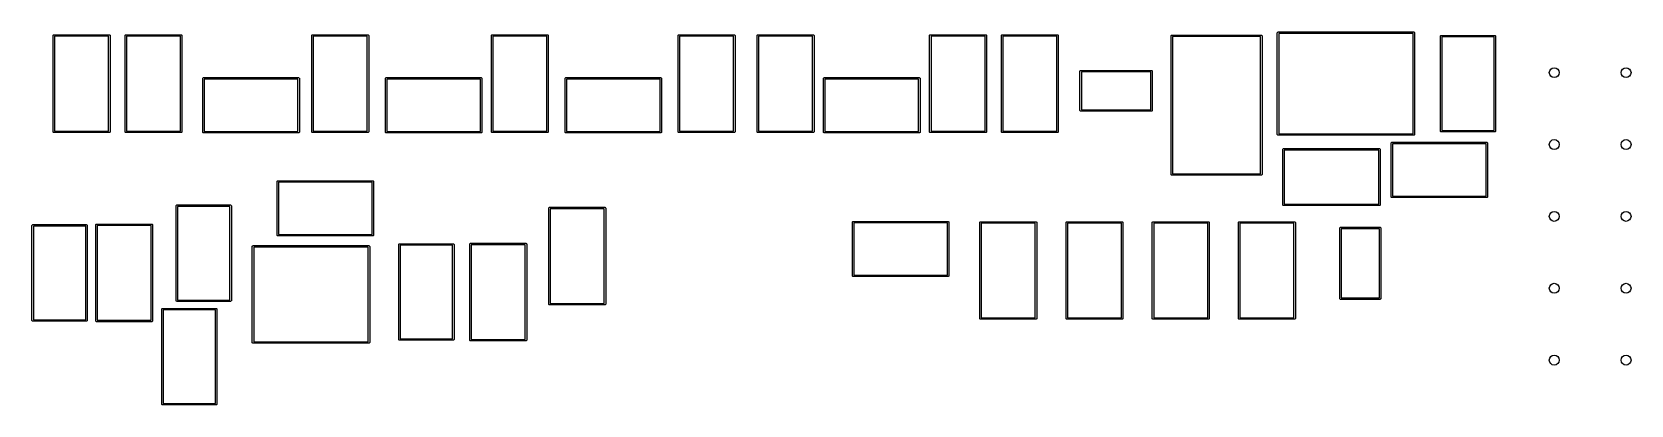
# Model space of a CAD drawing. Extents: x 4.59 to 6.82, y -4.43 to -3.91.
import ezdxf

# ---------------------------------------------------------------- set-up
doc = ezdxf.new("R2010")
doc.units = 0
doc.header["$MEASUREMENT"] = 0
doc.layers.add('BLACK', color=7, linetype='CONTINUOUS')

msp = doc.modelspace()

# ---------------------------------------------------------------- linework, layer by layer
at = {"layer": 'BLACK', "linetype": 'CONTINUOUS'}
for p, q in [((4.6204, -3.9131), (4.6205, -3.9127)), ((4.6204, -4.0469), (4.6204, -3.9131)), ((4.6205, -3.9127), (4.621, -3.9122)), ((4.621, -3.9122), (4.6214, -3.9121)), ((4.6214, -3.9121), (4.6986, -3.9121)), ((4.6224, -3.9141), (4.6224, -4.0459)), ((4.6976, -3.9141), (4.6224, -3.9141)), ((4.6976, -4.0459), (4.6976, -3.9141)), ((4.6986, -3.9121), (4.699, -3.9122)), ((4.699, -3.9122), (4.6995, -3.9127)), ((4.6995, -3.9127), (4.6996, -3.9131)), ((4.6996, -3.9131), (4.6996, -4.0469)), ((4.7204, -3.9131), (4.7205, -3.9127)), ((4.7204, -4.0469), (4.7204, -3.9131)), ((4.7205, -3.9127), (4.721, -3.9122)), ((4.721, -3.9122), (4.7214, -3.9121)), ((4.7214, -3.9121), (4.7986, -3.9121)), ((4.7224, -3.9141), (4.7224, -4.0459)), ((4.7976, -3.9141), (4.7224, -3.9141)), ((4.7976, -4.0459), (4.7976, -3.9141)), ((4.7986, -3.9121), (4.799, -3.9122)), ((4.799, -3.9122), (4.7995, -3.9127)), ((4.7995, -3.9127), (4.7996, -3.9131)), ((4.7996, -3.9131), (4.7996, -4.0469)), ((4.9804, -3.9131), (4.9805, -3.9127)), ((4.9804, -4.0469), (4.9804, -3.9131)), ((4.9805, -3.9127), (4.981, -3.9122)), ((4.981, -3.9122), (4.9814, -3.9121)), ((4.9814, -3.9121), (5.0586, -3.9121)), ((4.9824, -3.9141), (4.9824, -4.0459)), ((5.0576, -3.9141), (4.9824, -3.9141)), ((5.0576, -4.0459), (5.0576, -3.9141)), ((5.0586, -3.9121), (5.059, -3.9122)), ((5.059, -3.9122), (5.0595, -3.9127)), ((5.0595, -3.9127), (5.0596, -3.9131)), ((5.0596, -3.9131), (5.0596, -4.0469)), ((5.2304, -3.9131), (5.2305, -3.9127)), ((5.2304, -4.0469), (5.2304, -3.9131)), ((5.2305, -3.9127), (5.231, -3.9122)), ((5.231, -3.9122), (5.2314, -3.9121)), ((5.2314, -3.9121), (5.3086, -3.9121)), ((5.2324, -3.9141), (5.2324, -4.0459)), ((5.3076, -3.9141), (5.2324, -3.9141)), ((5.3076, -4.0459), (5.3076, -3.9141)), ((5.3086, -3.9121), (5.309, -3.9122)), ((5.309, -3.9122), (5.3095, -3.9127)), ((5.3095, -3.9127), (5.3096, -3.9131)), ((5.3096, -3.9131), (5.3096, -4.0469)), ((5.4904, -3.9131), (5.4905, -3.9127)), ((5.4904, -4.0469), (5.4904, -3.9131)), ((5.4905, -3.9127), (5.491, -3.9122)), ((5.491, -3.9122), (5.4914, -3.9121)), ((5.4914, -3.9121), (5.5686, -3.9121)), ((5.4924, -3.9141), (5.4924, -4.0459)), ((5.5676, -3.9141), (5.4924, -3.9141)), ((5.5676, -4.0459), (5.5676, -3.9141)), ((5.5686, -3.9121), (5.569, -3.9122)), ((5.569, -3.9122), (5.5695, -3.9127)), ((5.5695, -3.9127), (5.5696, -3.9131)), ((5.5696, -3.9131), (5.5696, -4.0469)), ((5.6004, -3.9131), (5.6005, -3.9127)), ((5.6004, -4.0469), (5.6004, -3.9131)), ((5.6005, -3.9127), (5.601, -3.9122)), ((5.601, -3.9122), (5.6014, -3.9121)), ((5.6014, -3.9121), (5.6786, -3.9121)), ((5.6024, -3.9141), (5.6024, -4.0459)), ((5.6776, -3.9141), (5.6024, -3.9141)), ((5.6776, -4.0459), (5.6776, -3.9141)), ((5.6786, -3.9121), (5.679, -3.9122)), ((5.679, -3.9122), (5.6795, -3.9127)), ((5.6795, -3.9127), (5.6796, -3.9131)), ((5.6796, -3.9131), (5.6796, -4.0469)), ((5.8404, -3.9131), (5.8405, -3.9127)), ((5.8404, -4.0469), (5.8404, -3.9131)), ((5.8405, -3.9127), (5.841, -3.9122)), ((5.841, -3.9122), (5.8414, -3.9121)), ((5.8414, -3.9121), (5.9186, -3.9121)), ((5.8424, -3.9141), (5.8424, -4.0459)), ((5.9176, -3.9141), (5.8424, -3.9141)), ((5.9176, -4.0459), (5.9176, -3.9141)), ((5.9186, -3.9121), (5.919, -3.9122)), ((5.919, -3.9122), (5.9195, -3.9127)), ((5.9195, -3.9127), (5.9196, -3.9131)), ((5.9196, -3.9131), (5.9196, -4.0469)), ((5.9404, -3.9131), (5.9405, -3.9127)), ((5.9404, -4.0469), (5.9404, -3.9131)), ((5.9405, -3.9127), (5.941, -3.9122)), ((5.941, -3.9122), (5.9414, -3.9121)), ((5.9414, -3.9121), (6.0186, -3.9121)), ((5.9424, -3.9141), (5.9424, -4.0459)), ((6.0176, -3.9141), (5.9424, -3.9141)), ((6.0176, -4.0459), (6.0176, -3.9141)), ((6.0186, -3.9121), (6.019, -3.9122)), ((6.019, -3.9122), (6.0195, -3.9127)), ((6.0195, -3.9127), (6.0196, -3.9131)), ((6.0196, -3.9131), (6.0196, -4.0469)), ((6.1768, -3.9135), (6.1769, -3.9132)), ((6.1768, -4.1065), (6.1768, -3.9135)), ((6.1769, -3.9132), (6.1774, -3.9126)), ((6.1774, -3.9126), (6.1778, -3.9126)), ((6.1778, -3.9126), (6.3022, -3.9126)), ((6.1788, -3.9145), (6.1788, -4.1055)), ((6.3012, -3.9145), (6.1788, -3.9145)), ((6.3012, -4.1055), (6.3012, -3.9145)), ((6.3022, -3.9126), (6.3026, -3.9126)), ((6.3026, -3.9126), (6.3031, -3.9132)), ((6.3031, -3.9132), (6.3032, -3.9135)), ((6.3032, -3.9135), (6.3032, -4.1065)), ((6.3245, -3.9091), (6.3246, -3.9088)), ((6.3245, -4.0509), (6.3245, -3.9091)), ((6.3246, -3.9088), (6.3251, -3.9082)), ((6.3251, -3.9082), (6.3255, -3.9081)), ((6.3255, -3.9081), (6.5145, -3.9081)), ((6.3265, -3.9101), (6.3265, -4.0499)), ((6.5135, -3.9101), (6.3265, -3.9101)), ((6.5135, -4.0499), (6.5135, -3.9101)), ((6.5145, -3.9081), (6.5149, -3.9082)), ((6.5149, -3.9082), (6.5154, -3.9088)), ((6.5154, -3.9088), (6.5155, -3.9091)), ((6.5155, -3.9091), (6.5155, -4.0509)), ((6.5516, -3.9139), (6.5517, -3.9135)), ((6.5516, -4.0461), (6.5516, -3.9139)), ((6.5517, -3.9135), (6.5522, -3.9129)), ((6.5522, -3.9129), (6.5526, -3.9129)), ((6.5526, -3.9129), (6.6274, -3.9129)), ((6.5536, -3.9148), (6.5536, -4.0452)), ((6.6264, -3.9148), (6.5536, -3.9148)), ((6.6264, -4.0452), (6.6264, -3.9148)), ((6.6274, -3.9129), (6.6278, -3.9129)), ((6.6278, -3.9129), (6.6283, -3.9135)), ((6.6283, -3.9135), (6.6284, -3.9139)), ((6.6284, -3.9139), (6.6284, -4.0461)), ((6.0498, -3.9624), (6.0499, -3.9621)), ((6.0499, -3.9621), (6.0504, -3.9615)), ((6.0504, -3.9615), (6.0508, -3.9615)), ((6.0508, -3.9615), (6.1492, -3.9615)), ((6.1492, -3.9615), (6.1496, -3.9615)), ((6.1496, -3.9615), (6.1501, -3.9621)), ((6.1501, -3.9621), (6.1502, -3.9624)), ((4.8288, -3.9726), (4.8289, -3.9722)), ((4.8288, -4.0474), (4.8288, -3.9726)), ((4.8289, -3.9722), (4.8294, -3.9717)), ((4.8294, -3.9717), (4.8298, -3.9716)), ((4.8298, -3.9716), (4.9621, -3.9716)), ((4.8308, -3.9736), (4.8308, -4.0464)), ((4.9611, -3.9736), (4.8308, -3.9736)), ((4.9611, -4.0464), (4.9611, -3.9736)), ((4.9621, -3.9716), (4.9624, -3.9717)), ((4.9624, -3.9717), (4.963, -3.9722)), ((4.963, -3.9722), (4.9631, -3.9726)), ((4.9631, -3.9726), (4.9631, -4.0474)), ((5.0829, -3.9722), (5.0835, -3.9717)), ((5.0829, -3.9726), (5.0829, -3.9722)), ((5.0829, -4.0474), (5.0829, -3.9726)), ((5.0835, -3.9717), (5.0839, -3.9716)), ((5.0839, -3.9716), (5.2161, -3.9716)), ((5.0848, -3.9736), (5.0848, -4.0464)), ((5.2152, -3.9736), (5.0848, -3.9736)), ((5.2152, -4.0464), (5.2152, -3.9736)), ((5.2161, -3.9716), (5.2165, -3.9717)), ((5.2165, -3.9717), (5.2171, -3.9722)), ((5.2171, -3.9722), (5.2171, -3.9726)), ((5.2171, -3.9726), (5.2171, -4.0474)), ((5.3329, -3.9722), (5.3335, -3.9717)), ((5.3329, -3.9726), (5.3329, -3.9722)), ((5.3329, -4.0474), (5.3329, -3.9726)), ((5.3335, -3.9717), (5.3339, -3.9716)), ((5.3339, -3.9716), (5.4661, -3.9716)), ((5.3348, -3.9736), (5.3348, -4.0464)), ((5.4652, -3.9736), (5.3348, -3.9736)), ((5.4652, -4.0464), (5.4652, -3.9736)), ((5.4661, -3.9716), (5.4665, -3.9717)), ((5.4665, -3.9717), (5.4671, -3.9722)), ((5.4671, -3.9722), (5.4671, -3.9726)), ((5.4671, -3.9726), (5.4671, -4.0474)), ((5.6929, -3.9722), (5.6935, -3.9717)), ((5.6929, -3.9726), (5.6929, -3.9722)), ((5.6929, -4.0474), (5.6929, -3.9726)), ((5.6935, -3.9717), (5.6939, -3.9716)), ((5.6939, -3.9716), (5.8261, -3.9716)), ((5.6948, -3.9736), (5.6948, -4.0464)), ((5.8252, -3.9736), (5.6948, -3.9736)), ((5.8252, -4.0464), (5.8252, -3.9736)), ((5.8261, -3.9716), (5.8265, -3.9717)), ((5.8265, -3.9717), (5.8271, -3.9722)), ((5.8271, -3.9722), (5.8271, -3.9726)), ((5.8271, -3.9726), (5.8271, -4.0474)), ((6.0498, -4.0176), (6.0498, -3.9624)), ((6.0518, -3.9634), (6.0518, -4.0166)), ((6.1482, -3.9634), (6.0518, -3.9634)), ((6.1482, -4.0166), (6.1482, -3.9634)), ((6.1502, -3.9624), (6.1502, -4.0176)), ((6.0499, -4.0179), (6.0498, -4.0176)), ((6.0504, -4.0185), (6.0499, -4.0179)), ((6.0508, -4.0185), (6.0504, -4.0185)), ((6.1492, -4.0185), (6.0508, -4.0185)), ((6.0518, -4.0166), (6.1482, -4.0166)), ((6.1496, -4.0185), (6.1492, -4.0185)), ((6.1501, -4.0179), (6.1496, -4.0185)), ((6.1502, -4.0176), (6.1501, -4.0179)), ((4.6205, -4.0473), (4.6204, -4.0469)), ((4.621, -4.0478), (4.6205, -4.0473)), ((4.6214, -4.0479), (4.621, -4.0478)), ((4.6986, -4.0479), (4.6214, -4.0479)), ((4.6224, -4.0459), (4.6976, -4.0459)), ((4.699, -4.0478), (4.6986, -4.0479)), ((4.6995, -4.0473), (4.699, -4.0478)), ((4.6996, -4.0469), (4.6995, -4.0473)), ((4.7205, -4.0473), (4.7204, -4.0469)), ((4.721, -4.0478), (4.7205, -4.0473)), ((4.7214, -4.0479), (4.721, -4.0478)), ((4.7986, -4.0479), (4.7214, -4.0479)), ((4.7224, -4.0459), (4.7976, -4.0459)), ((4.799, -4.0478), (4.7986, -4.0479)), ((4.7995, -4.0473), (4.799, -4.0478)), ((4.7996, -4.0469), (4.7995, -4.0473)), ((4.8289, -4.0478), (4.8288, -4.0474)), ((4.8294, -4.0483), (4.8289, -4.0478)), ((4.8298, -4.0484), (4.8294, -4.0483)), ((4.9621, -4.0484), (4.8298, -4.0484)), ((4.8308, -4.0464), (4.9611, -4.0464)), ((4.9624, -4.0483), (4.9621, -4.0484)), ((4.963, -4.0478), (4.9624, -4.0483)), ((4.9631, -4.0474), (4.963, -4.0478)), ((4.9805, -4.0473), (4.9804, -4.0469)), ((4.981, -4.0478), (4.9805, -4.0473)), ((4.9814, -4.0479), (4.981, -4.0478)), ((5.0586, -4.0479), (4.9814, -4.0479)), ((4.9824, -4.0459), (5.0576, -4.0459)), ((5.059, -4.0478), (5.0586, -4.0479)), ((5.0595, -4.0473), (5.059, -4.0478)), ((5.0596, -4.0469), (5.0595, -4.0473)), ((5.0829, -4.0478), (5.0829, -4.0474)), ((5.0835, -4.0483), (5.0829, -4.0478)), ((5.0839, -4.0484), (5.0835, -4.0483)), ((5.2161, -4.0484), (5.0839, -4.0484)), ((5.0848, -4.0464), (5.2152, -4.0464)), ((5.2165, -4.0483), (5.2161, -4.0484)), ((5.2171, -4.0478), (5.2165, -4.0483)), ((5.2171, -4.0474), (5.2171, -4.0478)), ((5.2305, -4.0473), (5.2304, -4.0469)), ((5.231, -4.0478), (5.2305, -4.0473)), ((5.2314, -4.0479), (5.231, -4.0478)), ((5.3086, -4.0479), (5.2314, -4.0479)), ((5.2324, -4.0459), (5.3076, -4.0459)), ((5.309, -4.0478), (5.3086, -4.0479)), ((5.3095, -4.0473), (5.309, -4.0478)), ((5.3096, -4.0469), (5.3095, -4.0473)), ((5.3329, -4.0478), (5.3329, -4.0474)), ((5.3335, -4.0483), (5.3329, -4.0478)), ((5.3339, -4.0484), (5.3335, -4.0483)), ((5.4661, -4.0484), (5.3339, -4.0484)), ((5.3348, -4.0464), (5.4652, -4.0464)), ((5.4665, -4.0483), (5.4661, -4.0484)), ((5.4671, -4.0478), (5.4665, -4.0483)), ((5.4671, -4.0474), (5.4671, -4.0478)), ((5.4905, -4.0473), (5.4904, -4.0469)), ((5.491, -4.0478), (5.4905, -4.0473)), ((5.4914, -4.0479), (5.491, -4.0478)), ((5.5686, -4.0479), (5.4914, -4.0479)), ((5.4924, -4.0459), (5.5676, -4.0459)), ((5.569, -4.0478), (5.5686, -4.0479)), ((5.5695, -4.0473), (5.569, -4.0478)), ((5.5696, -4.0469), (5.5695, -4.0473)), ((5.6005, -4.0473), (5.6004, -4.0469)), ((5.601, -4.0478), (5.6005, -4.0473)), ((5.6014, -4.0479), (5.601, -4.0478)), ((5.6786, -4.0479), (5.6014, -4.0479)), ((5.6024, -4.0459), (5.6776, -4.0459)), ((5.679, -4.0478), (5.6786, -4.0479)), ((5.6795, -4.0473), (5.679, -4.0478)), ((5.6796, -4.0469), (5.6795, -4.0473)), ((5.6929, -4.0478), (5.6929, -4.0474)), ((5.6935, -4.0483), (5.6929, -4.0478)), ((5.6939, -4.0484), (5.6935, -4.0483)), ((5.8261, -4.0484), (5.6939, -4.0484)), ((5.6948, -4.0464), (5.8252, -4.0464)), ((5.8265, -4.0483), (5.8261, -4.0484)), ((5.8271, -4.0478), (5.8265, -4.0483)), ((5.8271, -4.0474), (5.8271, -4.0478)), ((5.8405, -4.0473), (5.8404, -4.0469)), ((5.841, -4.0478), (5.8405, -4.0473)), ((5.8414, -4.0479), (5.841, -4.0478)), ((5.9186, -4.0479), (5.8414, -4.0479)), ((5.8424, -4.0459), (5.9176, -4.0459)), ((5.919, -4.0478), (5.9186, -4.0479)), ((5.9195, -4.0473), (5.919, -4.0478)), ((5.9196, -4.0469), (5.9195, -4.0473)), ((5.9405, -4.0473), (5.9404, -4.0469)), ((5.941, -4.0478), (5.9405, -4.0473)), ((5.9414, -4.0479), (5.941, -4.0478)), ((6.0186, -4.0479), (5.9414, -4.0479)), ((5.9424, -4.0459), (6.0176, -4.0459)), ((6.019, -4.0478), (6.0186, -4.0479)), ((6.0195, -4.0473), (6.019, -4.0478)), ((6.0196, -4.0469), (6.0195, -4.0473)), ((6.3246, -4.0512), (6.3245, -4.0509)), ((6.3251, -4.0518), (6.3246, -4.0512)), ((6.3265, -4.0499), (6.5135, -4.0499)), ((6.5154, -4.0512), (6.5149, -4.0518)), ((6.5155, -4.0509), (6.5154, -4.0512)), ((6.5517, -4.0465), (6.5516, -4.0461)), ((6.5522, -4.0471), (6.5517, -4.0465)), ((6.5526, -4.0471), (6.5522, -4.0471)), ((6.6274, -4.0471), (6.5526, -4.0471)), ((6.5536, -4.0452), (6.6264, -4.0452)), ((6.6278, -4.0471), (6.6274, -4.0471)), ((6.6283, -4.0465), (6.6278, -4.0471)), ((6.6284, -4.0461), (6.6283, -4.0465)), ((6.3255, -4.0519), (6.3251, -4.0518)), ((6.5145, -4.0519), (6.3255, -4.0519)), ((6.3321, -4.0714), (6.3322, -4.071)), ((6.3321, -4.1486), (6.3321, -4.0714)), ((6.3322, -4.071), (6.3327, -4.0705)), ((6.3327, -4.0705), (6.3331, -4.0704)), ((6.3331, -4.0704), (6.4669, -4.0704)), ((6.3341, -4.0724), (6.3341, -4.1476)), ((6.4659, -4.0724), (6.3341, -4.0724)), ((6.4659, -4.1476), (6.4659, -4.0724)), ((6.4669, -4.0704), (6.4673, -4.0705)), ((6.4673, -4.0705), (6.4678, -4.071)), ((6.4678, -4.071), (6.4679, -4.0714)), ((6.4679, -4.0714), (6.4679, -4.1486)), ((6.4829, -4.0622), (6.4835, -4.0617)), ((6.4829, -4.0626), (6.4829, -4.0622)), ((6.4829, -4.1374), (6.4829, -4.0626)), ((6.4835, -4.0617), (6.4839, -4.0616)), ((6.4839, -4.0616), (6.6161, -4.0616)), ((6.4848, -4.0636), (6.4848, -4.1364)), ((6.6152, -4.0636), (6.4848, -4.0636)), ((6.5149, -4.0518), (6.5145, -4.0519)), ((6.6152, -4.1364), (6.6152, -4.0636)), ((6.6161, -4.0616), (6.6165, -4.0617)), ((6.6165, -4.0617), (6.6171, -4.0622)), ((6.6171, -4.0622), (6.6171, -4.0626)), ((6.6171, -4.0626), (6.6171, -4.1374)), ((4.9321, -4.1159), (4.9322, -4.1156)), ((4.9321, -4.1907), (4.9321, -4.1159)), ((4.9322, -4.1156), (4.9327, -4.115)), ((4.9327, -4.115), (4.9331, -4.115)), ((4.9331, -4.115), (5.0654, -4.115)), ((4.9341, -4.1169), (4.9341, -4.1898)), ((5.0644, -4.1169), (4.9341, -4.1169)), ((5.0644, -4.1898), (5.0644, -4.1169)), ((5.0654, -4.115), (5.0658, -4.115)), ((5.0658, -4.115), (5.0663, -4.1156)), ((5.0663, -4.1156), (5.0664, -4.1159)), ((5.0664, -4.1159), (5.0664, -4.1907)), ((6.1769, -4.1068), (6.1768, -4.1065)), ((6.1774, -4.1074), (6.1769, -4.1068)), ((6.1778, -4.1074), (6.1774, -4.1074)), ((6.3022, -4.1074), (6.1778, -4.1074)), ((6.1788, -4.1055), (6.3012, -4.1055)), ((6.3026, -4.1074), (6.3022, -4.1074)), ((6.3031, -4.1068), (6.3026, -4.1074)), ((6.3032, -4.1065), (6.3031, -4.1068)), ((6.4829, -4.1378), (6.4829, -4.1374)), ((6.4835, -4.1383), (6.4829, -4.1378)), ((6.4839, -4.1384), (6.4835, -4.1383)), ((6.6161, -4.1384), (6.4839, -4.1384)), ((6.4848, -4.1364), (6.6152, -4.1364)), ((6.6165, -4.1383), (6.6161, -4.1384)), ((6.6171, -4.1378), (6.6165, -4.1383)), ((6.6171, -4.1374), (6.6171, -4.1378)), ((4.7916, -4.1498), (4.7917, -4.1494)), ((4.7916, -4.2821), (4.7916, -4.1498)), ((4.7917, -4.1494), (4.7922, -4.1489)), ((4.7922, -4.1489), (4.7926, -4.1488)), ((4.7926, -4.1488), (4.8674, -4.1488)), ((4.7936, -4.1508), (4.7936, -4.2811)), ((4.8664, -4.1508), (4.7936, -4.1508)), ((4.8664, -4.2811), (4.8664, -4.1508)), ((4.8674, -4.1488), (4.8678, -4.1489)), ((4.8678, -4.1489), (4.8683, -4.1494)), ((4.8683, -4.1494), (4.8684, -4.1498)), ((4.8684, -4.1498), (4.8684, -4.2821)), ((5.3104, -4.1531), (5.3105, -4.1527)), ((5.3104, -4.2869), (5.3104, -4.1531)), ((5.3105, -4.1527), (5.311, -4.1522)), ((5.311, -4.1522), (5.3114, -4.1521)), ((5.3114, -4.1521), (5.3886, -4.1521)), ((5.3124, -4.1541), (5.3124, -4.2859)), ((5.3876, -4.1541), (5.3124, -4.1541)), ((5.3876, -4.2859), (5.3876, -4.1541)), ((5.3886, -4.1521), (5.389, -4.1522)), ((5.389, -4.1522), (5.3895, -4.1527)), ((5.3895, -4.1527), (5.3896, -4.1531)), ((5.3896, -4.1531), (5.3896, -4.2869)), ((6.3322, -4.149), (6.3321, -4.1486)), ((6.3327, -4.1495), (6.3322, -4.149)), ((6.3331, -4.1496), (6.3327, -4.1495)), ((6.4669, -4.1496), (6.3331, -4.1496)), ((6.3341, -4.1476), (6.4659, -4.1476)), ((6.4673, -4.1495), (6.4669, -4.1496)), ((6.4678, -4.149), (6.4673, -4.1495)), ((6.4679, -4.1486), (6.4678, -4.149)), ((4.5909, -4.1772), (4.591, -4.1768)), ((4.5909, -4.3095), (4.5909, -4.1772)), ((4.591, -4.1768), (4.5915, -4.1763)), ((4.5915, -4.1763), (4.5919, -4.1762)), ((4.5919, -4.1762), (4.6667, -4.1762)), ((4.5928, -4.1782), (4.5928, -4.3085)), ((4.6657, -4.1782), (4.5928, -4.1782)), ((4.6657, -4.3085), (4.6657, -4.1782)), ((4.6667, -4.1762), (4.667, -4.1763)), ((4.667, -4.1763), (4.6676, -4.1768)), ((4.6676, -4.1768), (4.6676, -4.1772)), ((4.6676, -4.1772), (4.6676, -4.3095)), ((4.6797, -4.1764), (4.6798, -4.176)), ((4.6797, -4.3103), (4.6797, -4.1764)), ((4.6798, -4.176), (4.6803, -4.1755)), ((4.6803, -4.1755), (4.6807, -4.1754)), ((4.6807, -4.1754), (4.7578, -4.1754)), ((4.6817, -4.1774), (4.6817, -4.3093)), ((4.7569, -4.1774), (4.6817, -4.1774)), ((4.7569, -4.3093), (4.7569, -4.1774)), ((4.7578, -4.1754), (4.7582, -4.1755)), ((4.7582, -4.1755), (4.7588, -4.176)), ((4.7588, -4.176), (4.7588, -4.1764)), ((4.7588, -4.1764), (4.7588, -4.3103)), ((5.7329, -4.1722), (5.7335, -4.1717)), ((5.7329, -4.1726), (5.7329, -4.1722)), ((5.7329, -4.2474), (5.7329, -4.1726)), ((5.7335, -4.1717), (5.7339, -4.1716)), ((5.7339, -4.1716), (5.8661, -4.1716)), ((5.7348, -4.1736), (5.7348, -4.2464)), ((5.8652, -4.1736), (5.7348, -4.1736)), ((5.8652, -4.2464), (5.8652, -4.1736)), ((5.8661, -4.1716), (5.8665, -4.1717)), ((5.8665, -4.1717), (5.8671, -4.1722)), ((5.8671, -4.1722), (5.8671, -4.1726)), ((5.8671, -4.1726), (5.8671, -4.2474)), ((5.9104, -4.1731), (5.9105, -4.1727)), ((5.9104, -4.3069), (5.9104, -4.1731)), ((5.9105, -4.1727), (5.911, -4.1722)), ((5.911, -4.1722), (5.9114, -4.1721)), ((5.9114, -4.1721), (5.9886, -4.1721)), ((5.9124, -4.1741), (5.9124, -4.3059)), ((5.9876, -4.1741), (5.9124, -4.1741)), ((5.9876, -4.3059), (5.9876, -4.1741)), ((5.9886, -4.1721), (5.989, -4.1722)), ((5.989, -4.1722), (5.9895, -4.1727)), ((5.9895, -4.1727), (5.9896, -4.1731)), ((5.9896, -4.1731), (5.9896, -4.3069)), ((6.0304, -4.1731), (6.0305, -4.1727)), ((6.0304, -4.3069), (6.0304, -4.1731)), ((6.0305, -4.1727), (6.031, -4.1722)), ((6.031, -4.1722), (6.0314, -4.1721)), ((6.0314, -4.1721), (6.1086, -4.1721)), ((6.0324, -4.1741), (6.0324, -4.3059)), ((6.1076, -4.1741), (6.0324, -4.1741)), ((6.1076, -4.3059), (6.1076, -4.1741)), ((6.1086, -4.1721), (6.109, -4.1722)), ((6.109, -4.1722), (6.1095, -4.1727)), ((6.1095, -4.1727), (6.1096, -4.1731)), ((6.1096, -4.1731), (6.1096, -4.3069)), ((6.1504, -4.1731), (6.1505, -4.1727)), ((6.1504, -4.3069), (6.1504, -4.1731)), ((6.1505, -4.1727), (6.151, -4.1722)), ((6.151, -4.1722), (6.1514, -4.1721)), ((6.1514, -4.1721), (6.2286, -4.1721)), ((6.1524, -4.1741), (6.1524, -4.3059)), ((6.2276, -4.1741), (6.1524, -4.1741)), ((6.2276, -4.3059), (6.2276, -4.1741)), ((6.2286, -4.1721), (6.229, -4.1722)), ((6.229, -4.1722), (6.2295, -4.1727)), ((6.2295, -4.1727), (6.2296, -4.1731)), ((6.2296, -4.1731), (6.2296, -4.3069)), ((6.2704, -4.1731), (6.2705, -4.1727)), ((6.2704, -4.3069), (6.2704, -4.1731)), ((6.2705, -4.1727), (6.271, -4.1722)), ((6.271, -4.1722), (6.2714, -4.1721)), ((6.2714, -4.1721), (6.3486, -4.1721)), ((6.2724, -4.1741), (6.2724, -4.3059)), ((6.3476, -4.1741), (6.2724, -4.1741)), ((6.3476, -4.3059), (6.3476, -4.1741)), ((6.3486, -4.1721), (6.349, -4.1722)), ((6.349, -4.1722), (6.3495, -4.1727)), ((6.3495, -4.1727), (6.3496, -4.1731)), ((6.3496, -4.1731), (6.3496, -4.3069)), ((6.4115, -4.1804), (6.4121, -4.1799)), ((6.4115, -4.1808), (6.4115, -4.1804)), ((6.4115, -4.2792), (6.4115, -4.1808)), ((6.4121, -4.1799), (6.4124, -4.1798)), ((6.4124, -4.1798), (6.4676, -4.1798)), ((6.4134, -4.1818), (6.4134, -4.2782)), ((6.4666, -4.1818), (6.4134, -4.1818)), ((6.4666, -4.2782), (6.4666, -4.1818)), ((6.4676, -4.1798), (6.4679, -4.1799)), ((6.4679, -4.1799), (6.4685, -4.1804)), ((6.4685, -4.1804), (6.4685, -4.1808)), ((6.4685, -4.1808), (6.4685, -4.2792)), ((4.8976, -4.206), (4.8982, -4.2055)), ((4.8976, -4.2064), (4.8976, -4.206)), ((4.8976, -4.3403), (4.8976, -4.2064)), ((4.8982, -4.2055), (4.8986, -4.2054)), ((4.8986, -4.2054), (5.06, -4.2054)), ((4.9322, -4.1911), (4.9321, -4.1907)), ((4.9327, -4.1916), (4.9322, -4.1911)), ((4.9331, -4.1917), (4.9327, -4.1916)), ((5.0654, -4.1917), (4.9331, -4.1917)), ((4.9341, -4.1898), (5.0644, -4.1898)), ((5.06, -4.2054), (5.0603, -4.2055)), ((5.0603, -4.2055), (5.0609, -4.206)), ((5.0609, -4.206), (5.061, -4.2064)), ((5.061, -4.2064), (5.061, -4.3403)), ((5.0658, -4.1916), (5.0654, -4.1917)), ((5.0663, -4.1911), (5.0658, -4.1916)), ((5.0664, -4.1907), (5.0663, -4.1911)), ((5.1016, -4.2039), (5.1017, -4.2035)), ((5.1016, -4.3361), (5.1016, -4.2039)), ((5.1017, -4.2035), (5.1022, -4.2029)), ((5.1022, -4.2029), (5.1026, -4.2029)), ((5.1026, -4.2029), (5.1774, -4.2029)), ((5.1036, -4.2048), (5.1036, -4.3352)), ((5.1764, -4.2048), (5.1036, -4.2048)), ((5.1764, -4.3352), (5.1764, -4.2048)), ((5.1774, -4.2029), (5.1778, -4.2029)), ((5.1778, -4.2029), (5.1783, -4.2035)), ((5.1783, -4.2035), (5.1784, -4.2039)), ((5.1784, -4.2039), (5.1784, -4.3361)), ((5.2004, -4.2031), (5.2005, -4.2027)), ((5.2004, -4.3369), (5.2004, -4.2031)), ((5.2005, -4.2027), (5.201, -4.2022)), ((5.201, -4.2022), (5.2014, -4.2021)), ((5.2014, -4.2021), (5.2786, -4.2021)), ((5.2024, -4.2041), (5.2024, -4.3359)), ((5.2776, -4.2041), (5.2024, -4.2041)), ((5.2776, -4.3359), (5.2776, -4.2041)), ((5.2786, -4.2021), (5.279, -4.2022)), ((5.279, -4.2022), (5.2795, -4.2027)), ((5.2795, -4.2027), (5.2796, -4.2031)), ((5.2796, -4.2031), (5.2796, -4.3369)), ((4.8995, -4.2074), (4.8995, -4.3393)), ((5.059, -4.2074), (4.8995, -4.2074)), ((5.059, -4.3393), (5.059, -4.2074)), ((5.7329, -4.2478), (5.7329, -4.2474)), ((5.7335, -4.2483), (5.7329, -4.2478)), ((5.7339, -4.2484), (5.7335, -4.2483)), ((5.8661, -4.2484), (5.7339, -4.2484)), ((5.7348, -4.2464), (5.8652, -4.2464)), ((5.8665, -4.2483), (5.8661, -4.2484)), ((5.8671, -4.2478), (5.8665, -4.2483)), ((5.8671, -4.2474), (5.8671, -4.2478)), ((4.7716, -4.2939), (4.7717, -4.2935)), ((4.7716, -4.4261), (4.7716, -4.2939)), ((4.7717, -4.2935), (4.7722, -4.2929)), ((4.7722, -4.2929), (4.7726, -4.2929)), ((4.7726, -4.2929), (4.8474, -4.2929)), ((4.7736, -4.2948), (4.7736, -4.4252)), ((4.8464, -4.2948), (4.7736, -4.2948)), ((4.7917, -4.2824), (4.7916, -4.2821)), ((4.7922, -4.283), (4.7917, -4.2824)), ((4.7926, -4.2831), (4.7922, -4.283)), ((4.8674, -4.2831), (4.7926, -4.2831)), ((4.7936, -4.2811), (4.8664, -4.2811)), ((4.8464, -4.4252), (4.8464, -4.2948)), ((4.8474, -4.2929), (4.8478, -4.2929)), ((4.8478, -4.2929), (4.8483, -4.2935)), ((4.8483, -4.2935), (4.8484, -4.2939)), ((4.8484, -4.2939), (4.8484, -4.4261)), ((4.8678, -4.283), (4.8674, -4.2831)), ((4.8683, -4.2824), (4.8678, -4.283)), ((4.8684, -4.2821), (4.8683, -4.2824)), ((5.3105, -4.2873), (5.3104, -4.2869)), ((5.311, -4.2878), (5.3105, -4.2873)), ((5.3114, -4.2879), (5.311, -4.2878)), ((5.3886, -4.2879), (5.3114, -4.2879)), ((5.3124, -4.2859), (5.3876, -4.2859)), ((5.389, -4.2878), (5.3886, -4.2879)), ((5.3895, -4.2873), (5.389, -4.2878)), ((5.3896, -4.2869), (5.3895, -4.2873)), ((6.4115, -4.2796), (6.4115, -4.2792)), ((6.4121, -4.2801), (6.4115, -4.2796)), ((6.4124, -4.2802), (6.4121, -4.2801)), ((6.4676, -4.2802), (6.4124, -4.2802)), ((6.4134, -4.2782), (6.4666, -4.2782)), ((6.4679, -4.2801), (6.4676, -4.2802)), ((6.4685, -4.2796), (6.4679, -4.2801)), ((6.4685, -4.2792), (6.4685, -4.2796)), ((4.591, -4.3099), (4.5909, -4.3095)), ((4.5915, -4.3104), (4.591, -4.3099)), ((4.5919, -4.3105), (4.5915, -4.3104)), ((4.6667, -4.3105), (4.5919, -4.3105)), ((4.5928, -4.3085), (4.6657, -4.3085)), ((4.667, -4.3104), (4.6667, -4.3105)), ((4.6676, -4.3099), (4.667, -4.3104)), ((4.6676, -4.3095), (4.6676, -4.3099)), ((4.6798, -4.3106), (4.6797, -4.3103)), ((4.6803, -4.3112), (4.6798, -4.3106)), ((4.6807, -4.3113), (4.6803, -4.3112)), ((4.7578, -4.3113), (4.6807, -4.3113)), ((4.6817, -4.3093), (4.7569, -4.3093)), ((4.7582, -4.3112), (4.7578, -4.3113)), ((4.7588, -4.3106), (4.7582, -4.3112)), ((4.7588, -4.3103), (4.7588, -4.3106)), ((5.9105, -4.3073), (5.9104, -4.3069)), ((5.911, -4.3078), (5.9105, -4.3073)), ((5.9114, -4.3079), (5.911, -4.3078)), ((5.9886, -4.3079), (5.9114, -4.3079)), ((5.9124, -4.3059), (5.9876, -4.3059)), ((5.989, -4.3078), (5.9886, -4.3079)), ((5.9895, -4.3073), (5.989, -4.3078)), ((5.9896, -4.3069), (5.9895, -4.3073)), ((6.0305, -4.3073), (6.0304, -4.3069)), ((6.031, -4.3078), (6.0305, -4.3073)), ((6.0314, -4.3079), (6.031, -4.3078)), ((6.1086, -4.3079), (6.0314, -4.3079)), ((6.0324, -4.3059), (6.1076, -4.3059)), ((6.109, -4.3078), (6.1086, -4.3079)), ((6.1095, -4.3073), (6.109, -4.3078)), ((6.1096, -4.3069), (6.1095, -4.3073)), ((6.1505, -4.3073), (6.1504, -4.3069)), ((6.151, -4.3078), (6.1505, -4.3073)), ((6.1514, -4.3079), (6.151, -4.3078)), ((6.2286, -4.3079), (6.1514, -4.3079)), ((6.1524, -4.3059), (6.2276, -4.3059)), ((6.229, -4.3078), (6.2286, -4.3079)), ((6.2295, -4.3073), (6.229, -4.3078)), ((6.2296, -4.3069), (6.2295, -4.3073)), ((6.2705, -4.3073), (6.2704, -4.3069)), ((6.271, -4.3078), (6.2705, -4.3073)), ((6.2714, -4.3079), (6.271, -4.3078)), ((6.3486, -4.3079), (6.2714, -4.3079)), ((6.2724, -4.3059), (6.3476, -4.3059)), ((6.349, -4.3078), (6.3486, -4.3079)), ((6.3495, -4.3073), (6.349, -4.3078)), ((6.3496, -4.3069), (6.3495, -4.3073)), ((4.8976, -4.3406), (4.8976, -4.3403)), ((4.8982, -4.3412), (4.8976, -4.3406)), ((4.8995, -4.3393), (5.059, -4.3393)), ((5.0609, -4.3406), (5.0603, -4.3412)), ((5.061, -4.3403), (5.0609, -4.3406)), ((5.1017, -4.3365), (5.1016, -4.3361)), ((5.1022, -4.3371), (5.1017, -4.3365)), ((5.1026, -4.3371), (5.1022, -4.3371)), ((5.1774, -4.3371), (5.1026, -4.3371)), ((5.1036, -4.3352), (5.1764, -4.3352)), ((5.1778, -4.3371), (5.1774, -4.3371)), ((5.1783, -4.3365), (5.1778, -4.3371)), ((5.1784, -4.3361), (5.1783, -4.3365)), ((5.2005, -4.3373), (5.2004, -4.3369)), ((5.201, -4.3378), (5.2005, -4.3373)), ((5.2014, -4.3379), (5.201, -4.3378)), ((5.2786, -4.3379), (5.2014, -4.3379)), ((5.2024, -4.3359), (5.2776, -4.3359)), ((5.279, -4.3378), (5.2786, -4.3379)), ((5.2795, -4.3373), (5.279, -4.3378)), ((5.2796, -4.3369), (5.2795, -4.3373)), ((4.8986, -4.3412), (4.8982, -4.3412)), ((5.06, -4.3412), (4.8986, -4.3412)), ((5.0603, -4.3412), (5.06, -4.3412)), ((4.7717, -4.4265), (4.7716, -4.4261)), ((4.7722, -4.4271), (4.7717, -4.4265)), ((4.7726, -4.4271), (4.7722, -4.4271)), ((4.8474, -4.4271), (4.7726, -4.4271)), ((4.7736, -4.4252), (4.8464, -4.4252)), ((4.8478, -4.4271), (4.8474, -4.4271)), ((4.8483, -4.4265), (4.8478, -4.4271)), ((4.8484, -4.4261), (4.8483, -4.4265))]:
    msp.add_line(p, q, dxfattribs=at)
at = {"layer": 'BLACK'}
for centre in [(6.71, -3.9647), (6.81, -3.9647), (6.71, -4.0647), (6.81, -4.0647), (6.71, -4.1647), (6.81, -4.1647), (6.71, -4.2647), (6.81, -4.2647), (6.71, -4.3647), (6.81, -4.3647)]:
    msp.add_circle(centre, 0.00689, dxfattribs=at)

doc.saveas('drawing.dxf')
